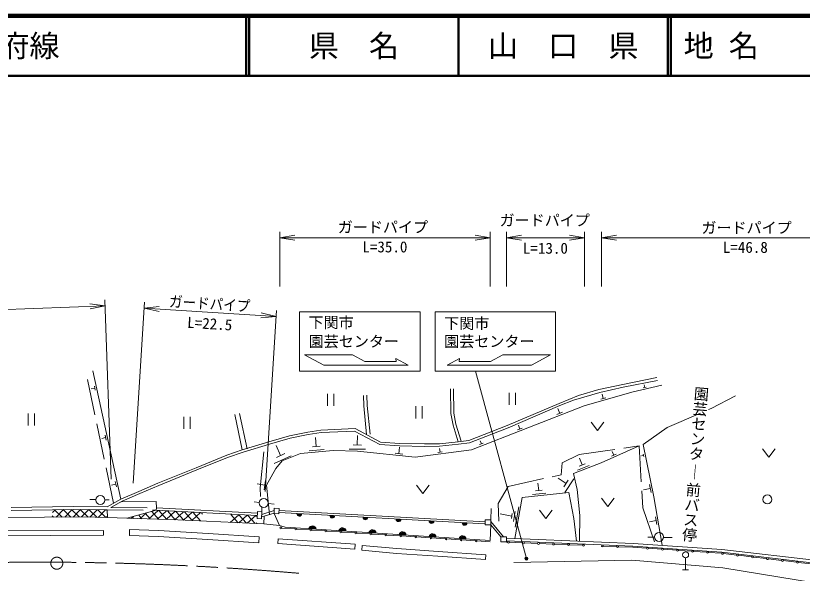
# Model space of a CAD drawing. Units: millimetres, scale not verified. Extents: x 40000 to 680000, y 20000 to 380000.
# Drawn here: x 259467 to 390082, y 287328 to 380000 of the extents above; entities that cross this region are included whole.
import ezdxf
from ezdxf.enums import TextEntityAlignment as Align

# ---------------------------------------------------------------- set-up
doc = ezdxf.new("R2010")
doc.units = ezdxf.units.MM
doc.header["$LTSCALE"] = 1000
doc.header["$PDMODE"] = 32
doc.header["$PDSIZE"] = 500
doc.linetypes.add('CHAIN', pattern=[18.5, 12, -1.5, 3.5, -1.5])
doc.linetypes.add('DASHED', pattern=[7.5, 6, -1.5])
for name, color, linetype, lineweight in [('M-BGD', 7, 'Continuous', 13), ('M-BMK', 2, 'CHAIN', 13), ('M-STR-HTXT', 7, 'Continuous', 13), ('M-STR-STRC', 7, 'Continuous', 13), ('M-TTL', 2, 'Continuous', 140), ('M-TTL-LINE', 7, 'Continuous', 50)]:
    doc.layers.add(name, color=color, linetype=linetype, lineweight=lineweight)
doc.layers.add('M-TTL-TXT', color=7, linetype='Continuous')
doc.styles.add('ＭＳ ゴシック', font='')
doc.styles.get('ＭＳ ゴシック').set_extended_font_data('MS Gothic')

# ---------------------------------------------------------------- blocks, each defined once
blk = doc.blocks.new('open_arrow')
at = {"color": 0, "linetype": 'Continuous', "lineweight": -2}
blk.add_lwpolyline([(7.5, 1.25), (0, 0), (7.5, -1.25)], dxfattribs=at)

msp = doc.modelspace()

# ---------------------------------------------------------------- hatches: boundary and pattern name
at = {"layer": 'M-BGD'}
h = msp.add_hatch(dxfattribs=at)
h.set_pattern_fill('USER', color=256, style=0, pattern_type=2)
h.set_pattern_definition([(45.813, (268087, 297174), (-717.07, 697), []), (135.813, (268087, 297174), (-697, -717.07), [])])
h.paths.add_polyline_path([(265603, 297887), (269002, 297935), (274653, 297886), (274707, 296581), (270568, 296691), (265481, 296651)])
h = msp.add_hatch(dxfattribs=at)
h.set_pattern_fill('USER', color=256, style=0, pattern_type=2)
h.set_pattern_definition([(41.983, (282433, 297164), (-668.9, 743.35), []), (131.983, (282433, 297164), (-743.35, -668.9), [])])
h.paths.add_polyline_path([(282814, 297792), (290571, 297383), (290131, 296034), (286133, 296224), (277913, 296484)])
h = msp.add_hatch(dxfattribs=at)
h.set_pattern_fill('USER', color=256, style=0, pattern_type=2)
h.set_pattern_definition([(41.983, (297193, 296344), (-668.9, 743.35), []), (131.983, (297193, 296344), (-743.35, -668.9), [])])
h.paths.add_polyline_path([(295167, 297140), (299574, 296908), (299480, 295580), (295081, 295793)])

# ---------------------------------------------------------------- linework, layer by layer
at = {"layer": 'M-BGD', "linetype": 'DASHED'}
for p, q in [((275700, 298970), (271169, 320503)), ((331744, 313873), (331647, 317988)), ((332243, 313923), (332147, 318000)), ((317248, 315170), (317199, 316899)), ((317847, 315208), (317799, 316916)), ((297091, 307846), (295574, 314909)), ((297874, 308014), (296356, 315077)), ((317709, 310370), (317248, 315170)), ((318306, 310428), (317847, 315208)), ((332085, 311973), (331744, 313873)), ((332572, 312090), (332243, 313923)), ((332934, 309161), (332085, 311973)), ((333413, 309306), (332572, 312090)), ((274653, 297886), (282814, 297792)), ((275284, 298279), (282818, 298192)), ((300310, 296701), (302366, 297322)), ((300330, 297115), (302383, 297763)), ((338355, 295945), (340492, 293369)), ((338355, 295393), (340005, 293369))]:
    msp.add_line(p, q, dxfattribs=at)
at = {"layer": 'M-BGD'}
for p, q in [((276946, 299669), (272269, 320991)), ((356316, 317872), (360260, 318725)), ((360260, 318725), (365958, 319869)), ((360362, 318235), (366057, 319379)), ((272598, 318093), (272010, 317964)), ((272521, 318446), (272675, 317740)), ((352949, 316880), (356316, 317872)), ((356439, 317387), (360362, 318235)), ((364157, 318282), (363680, 318174)), ((363919, 318228), (363828, 318625)), ((311242, 317176), (311242, 315176)), ((312292, 315176), (312292, 317176)), ((341430, 317326), (341430, 315326)), ((342480, 315326), (342480, 317326)), ((349687, 315565), (352949, 316880)), ((349840, 315196), (352118, 316114)), ((352118, 316114), (356439, 317387)), ((357450, 316512), (356607, 316272)), ((357029, 316392), (356829, 317094)), ((325925, 315080), (325925, 313080)), ((326975, 313080), (326975, 315080)), ((341067, 311888), (349687, 315565)), ((341219, 311518), (349840, 315196)), ((261524, 313888), (261524, 311888)), ((262574, 311888), (262574, 313888)), ((350291, 314100), (349332, 313723)), ((349812, 313911), (349497, 314711)), ((287410, 313313), (287410, 311313)), ((288460, 311313), (288460, 313313)), ((355041, 312435), (356091, 311035)), ((356091, 311035), (357141, 312435)), ((307976, 310792), (310143, 311109)), ((310143, 311109), (315816, 311377)), ((310181, 310710), (315725, 310972)), ((315725, 310972), (319916, 308744)), ((315816, 311377), (320029, 309137)), ((334712, 309380), (341067, 311888)), ((334811, 308990), (341219, 311518)), ((343552, 311449), (342806, 311156)), ((343179, 311302), (342934, 311924)), ((274402, 309870), (273743, 309725)), ((274315, 310265), (274488, 309475)), ((301499, 309185), (304956, 310159)), ((301611, 308801), (305052, 309771)), ((304956, 310159), (307976, 310792)), ((305052, 309771), (308046, 310398)), ((308046, 310398), (310181, 310710)), ((309379, 308411), (309245, 309888)), ((316187, 308651), (316201, 310244)), ((297091, 307846), (301499, 309185)), ((297216, 307466), (301611, 308801)), ((303457, 306923), (302696, 308555)), ((310012, 308468), (308745, 308354)), ((316869, 308645), (315504, 308657)), ((319916, 308744), (323200, 308518)), ((320029, 309137), (323219, 308918)), ((323097, 307203), (323211, 308268)), ((323200, 308518), (327331, 308420)), ((323219, 308918), (327334, 308820)), ((327331, 308420), (329864, 308445)), ((327334, 308820), (329842, 308845)), ((329842, 308845), (332934, 309161)), ((329864, 308445), (332979, 308764)), ((332934, 309161), (334712, 309380)), ((332979, 308764), (334811, 308990)), ((337115, 308951), (336468, 308709)), ((336791, 308830), (336590, 309369)), ((294510, 306945), (297091, 307846)), ((294652, 306571), (297216, 307466)), ((304157, 307248), (302757, 306597)), ((310702, 307892), (308169, 307663)), ((317546, 307956), (314815, 307980)), ((323736, 307135), (322458, 307272)), ((330302, 307503), (329576, 307409)), ((329939, 307456), (329861, 308061)), ((359155, 307114), (358410, 306780)), ((358783, 306947), (358505, 307567)), ((363673, 307121), (363752, 306735)), ((383497, 308027), (384547, 306627)), ((384547, 306627), (385597, 308027)), ((289413, 304880), (294510, 306945)), ((289564, 304509), (294652, 306571)), ((305182, 306874), (302383, 305571)), ((353533, 305341), (353096, 306473)), ((363713, 306928), (363391, 306862)), ((283050, 302298), (289413, 304880)), ((283205, 301930), (289564, 304509)), ((354690, 305230), (352750, 304482)), ((354018, 305528), (353048, 305154)), ((350849, 302258), (349540, 303131)), ((276097, 302140), (275373, 301981)), ((276002, 302574), (276192, 301705)), ((279917, 300935), (283050, 302298)), ((280075, 300567), (283205, 301930)), ((300842, 301987), (299538, 302194)), ((300966, 302770), (300718, 301205)), ((326005, 301978), (327055, 300578)), ((327055, 300578), (328105, 301978)), ((346328, 301069), (346189, 302332)), ((351224, 302820), (350475, 301697)), ((352159, 303007), (350662, 300761)), ((364705, 302062), (364973, 300732)), ((276946, 299669), (279917, 300935)), ((277123, 299309), (280075, 300567)), ((347470, 300647), (345305, 300409)), ((346869, 301129), (345787, 301010)), ((364839, 301397), (363731, 301173)), ((271766, 299593), (272766, 299577)), ((274272, 299529), (274959, 299529)), ((274657, 298386), (276946, 299669)), ((275284, 298279), (277123, 299309)), ((299074, 299208), (299911, 299100)), ((356728, 299816), (357778, 298416)), ((357778, 298416), (358828, 299816)), ((258700, 298289), (269000, 298435)), ((258712, 297789), (269002, 297935)), ((269000, 298435), (274657, 298386)), ((269002, 297935), (274653, 297886)), ((282835, 298191), (299595, 297308)), ((300350, 297537), (300344, 298332)), ((301430, 298907), (302371, 298833)), ((338355, 296194), (338444, 298069)), ((342987, 298362), (342388, 295015)), ((346428, 297844), (347478, 296444)), ((347478, 296444), (348528, 297844)), ((282814, 297792), (299574, 296908)), ((300668, 295522), (300702, 296820)), ((303188, 297411), (337383, 295520)), ((303207, 297760), (337402, 295870)), ((341851, 296839), (339898, 297188)), ((341926, 297257), (341776, 296420)), ((342419, 297601), (342120, 295927)), ((365699, 296731), (365926, 295420)), ((365813, 296076), (364720, 295886)), ((248987, 294322), (274047, 294448)), ((274051, 293648), (274047, 294448)), ((278347, 293607), (278383, 294606)), ((278383, 294606), (283182, 294433)), ((283182, 294433), (291437, 293921)), ((291437, 293921), (299886, 293410)), ((303630, 294852), (305825, 294706)), ((306125, 294687), (308320, 294540)), ((308619, 294521), (310814, 294375)), ((311114, 294355), (313309, 294209)), ((313608, 294189), (315803, 294043)), ((316103, 294023), (318298, 293877)), ((248992, 293522), (274051, 293648)), ((278347, 293607), (283133, 293434)), ((283133, 293434), (291376, 292923)), ((291376, 292923), (299826, 292412)), ((299826, 292412), (299886, 293410)), ((302992, 292279), (303049, 293077)), ((303049, 293077), (315857, 292152)), ((318597, 293857), (320792, 293711)), ((321092, 293691), (323287, 293545)), ((323586, 293525), (325781, 293379)), ((326081, 293359), (328276, 293213)), ((328575, 293193), (330770, 293047)), ((331069, 293027), (333265, 292881)), ((333564, 292861), (335759, 292715)), ((336058, 292695), (338241, 292550)), ((340957, 293156), (361989, 292301)), ((340957, 292706), (361964, 291852)), ((364409, 293357), (365556, 293357)), ((367071, 293292), (368489, 293281)), ((302992, 292279), (315800, 291354)), ((315800, 291354), (315857, 292152)), ((316990, 291945), (316918, 291148)), ((316990, 291945), (322781, 291426)), ((322781, 291426), (329599, 290963)), ((341131, 292499), (340949, 292506)), ((343629, 292397), (341431, 292486)), ((346127, 292296), (343929, 292385)), ((348625, 292194), (346427, 292283)), ((351123, 292092), (348925, 292182)), ((353621, 291991), (351422, 292080)), ((357046, 291852), (359244, 291762)), ((359544, 291750), (361954, 291652)), ((361954, 291652), (364237, 291498)), ((361964, 291852), (376697, 290855)), ((361989, 292301), (376738, 291303)), ((364536, 291477), (366731, 291329)), ((367030, 291309), (369225, 291160)), ((376738, 291303), (403318, 288154)), ((316918, 291148), (322718, 290628)), ((322718, 290628), (329543, 290165)), ((329543, 290165), (337480, 289605)), ((329599, 290963), (337537, 290403)), ((337480, 289605), (337537, 290403)), ((369524, 291140), (371719, 290991)), ((372019, 290971), (374214, 290822)), ((374513, 290802), (376678, 290656)), ((376678, 290656), (376708, 290652)), ((376697, 290855), (403331, 287699)), ((377006, 290617), (379191, 290358)), ((379488, 290323), (381673, 290064)), ((381971, 290029), (384156, 289770)), ((370707, 287895), (370707, 289895)), ((384454, 289734), (386638, 289476)), ((386936, 289440), (389121, 289181)), ((389419, 289146), (391604, 288887)), ((370207, 287895), (371207, 287895))]:
    msp.add_line(p, q, dxfattribs=at)
for points in [[(301632, 297101), (301086, 301984), (302669, 304752), (303716, 306042), (306760, 307235), (312165, 307722), (316232, 307637), (325777, 306614), (335176, 307832), (353840, 315173), (361802, 317438), (366769, 318570)], [(352114, 303916), (356692, 305681), (362995, 308507)], [(363653, 308717), (365424, 300062), (366830, 291974)], [(342350, 293100), (343571, 299917), (351338, 300770)], [(282814, 297792), (282818, 298192), (282811, 299254), (276982, 299230)], [(220193, 296820), (219204, 295593), (230427, 295850), (251539, 296544), (270568, 296691), (274707, 296581), (274653, 297886)], [(274707, 296581), (277913, 296484), (282814, 297792)], [(300668, 295522), (303283, 295282), (302363, 297237)], [(277913, 296484), (286387, 296216), (300668, 295522)], [(303283, 295282), (304189, 295014), (338254, 292750), (338355, 295393)], [(342168, 289115), (361801, 289515), (376879, 288243), (400937, 284299)]]:
    msp.add_lwpolyline(points, dxfattribs=at)
at = {"layer": 'M-BGD', "linetype": 'DASHED'}
for points in [[(363653, 308717), (367646, 311566), (374963, 314719), (378981, 316837)], [(300100, 300110), (300052, 301546), (300796, 308554)], [(339717, 296015), (339595, 298937), (341227, 301762), (350017, 303710), (350212, 305682), (353036, 307070), (362995, 308507), (363610, 298213), (365719, 292049)], [(353089, 292663), (353137, 296952), (352699, 301237), (352114, 303916)], [(351338, 300770), (352163, 296447), (352566, 292684)]]:
    msp.add_lwpolyline(points, dxfattribs=at)
at = {"layer": 'M-BGD'}
for points in [[(302398, 298124), (303220, 298092), (303185, 297205), (302363, 297237)], [(299605, 297572), (299551, 296436), (300296, 296401), (300350, 297537)], [(338355, 295393), (337402, 295393), (337402, 296194), (338355, 296194)], [(340005, 293369), (340957, 293369), (340957, 292568), (340005, 292568)]]:
    msp.add_lwpolyline(points, close=True, dxfattribs=at)
for centre, radius in [((273518, 299496), 750), ((300660, 299010), 750), ((384296, 299599), 750), ((303480, 294862), 150), ((305975, 294696), 150), ((308469, 294531), 150), ((310964, 294365), 150), ((313458, 294199), 150), ((315953, 294033), 150), ((318447, 293867), 150), ((366309, 293378), 750), ((320942, 293701), 150), ((323436, 293535), 150), ((325931, 293369), 150), ((328425, 293203), 150), ((330920, 293037), 150), ((333414, 292871), 150), ((335909, 292705), 150), ((341281, 292492), 150), ((343779, 292391), 150), ((346277, 292289), 150), ((348775, 292188), 150), ((351273, 292086), 150), ((353771, 291985), 150), ((356896, 291858), 150), ((359394, 291756), 150), ((364386, 291488), 150), ((366881, 291319), 150), ((369375, 291150), 150), ((344271, 289762), 250), ((370707, 290395), 500), ((371869, 290981), 150), ((374363, 290812), 150), ((376857, 290634), 150), ((379339, 290340), 150), ((381822, 290046), 150), ((344271, 289762), 200), ((344271, 289762), 150), ((344271, 289762), 100), ((344271, 289762), 50), ((344271, 289762), 20), ((384305, 289752), 150), ((386787, 289458), 150), ((389270, 289164), 150)]:
    msp.add_circle(centre, radius, dxfattribs=at)
for centre, radius, start, end in [((306559, 297224), 400, 176.83606, 356.83606), ((306559, 297224), 320, 176.83606, 356.83606), ((306559, 297224), 240, 176.83606, 356.83606), ((306559, 297224), 160, 176.83606, 356.83606), ((306559, 297224), 100, 176.83606, 356.83606), ((306559, 297224), 100, 176.83606, 356.83606), ((312051, 296921), 400, 176.83606, 356.83606), ((312051, 296921), 320, 176.83606, 356.83606), ((312051, 296921), 240, 176.83606, 356.83606), ((312051, 296921), 160, 176.83606, 356.83606), ((312051, 296921), 100, 176.83606, 356.83606), ((312051, 296921), 100, 176.83606, 356.83606), ((317542, 296617), 400, 176.83606, 356.83606), ((317542, 296617), 320, 176.83606, 356.83606), ((317542, 296617), 240, 176.83606, 356.83606), ((317542, 296617), 160, 176.83606, 356.83606), ((317542, 296617), 100, 176.83606, 356.83606), ((317542, 296617), 100, 176.83606, 356.83606), ((308742, 294601), 610, 6.58586, 165.80814), ((323034, 296314), 400, 176.83606, 356.83606), ((323034, 296314), 320, 176.83606, 356.83606), ((323034, 296314), 240, 176.83606, 356.83606), ((323034, 296314), 160, 176.83606, 356.83606), ((323034, 296314), 100, 176.83606, 356.83606), ((323034, 296314), 100, 176.83606, 356.83606), ((328525, 296010), 400, 176.83606, 356.83606), ((328525, 296010), 320, 176.83606, 356.83606), ((328525, 296010), 240, 176.83606, 356.83606), ((328525, 296010), 160, 176.83606, 356.83606), ((328525, 296010), 100, 176.83606, 356.83606), ((328525, 296010), 100, 176.83606, 356.83606), ((334017, 295706), 400, 176.83606, 356.83606), ((334017, 295706), 320, 176.83606, 356.83606), ((334017, 295706), 240, 176.83606, 356.83606), ((334017, 295706), 160, 176.83606, 356.83606), ((334017, 295706), 100, 176.83606, 356.83606), ((334017, 295706), 100, 176.83606, 356.83606), ((308742, 294601), 488, 9.22398, 163.17002), ((308742, 294601), 366, 13.68743, 158.70657), ((308742, 294601), 244, 22.99329, 149.40071), ((308742, 294601), 122, 60.5714, 111.8226), ((313731, 294270), 610, 6.58586, 165.80814), ((313731, 294270), 488, 9.22398, 163.17002), ((313731, 294270), 366, 13.68743, 158.70657), ((313731, 294270), 244, 22.99329, 149.40071), ((313731, 294270), 122, 60.5714, 111.8226), ((318720, 293938), 610, 6.58586, 165.80814), ((318720, 293938), 488, 9.22398, 163.17002), ((318720, 293938), 366, 13.68743, 158.70657), ((318720, 293938), 244, 22.99329, 149.40071), ((318720, 293938), 122, 60.5714, 111.8226), ((323709, 293606), 610, 6.58586, 165.80814), ((323709, 293606), 488, 9.22398, 163.17002), ((323709, 293606), 366, 13.68743, 158.70657), ((328698, 293275), 610, 6.58586, 165.80814), ((323709, 293606), 244, 22.99329, 149.40071), ((323709, 293606), 122, 60.5714, 111.8226), ((328698, 293275), 488, 9.22398, 163.17002), ((328698, 293275), 366, 13.68743, 158.70657), ((328698, 293275), 244, 22.99329, 149.40071), ((328698, 293275), 122, 60.5714, 111.8226), ((333687, 292943), 610, 6.58586, 165.80814), ((333687, 292943), 488, 9.22398, 163.17002), ((333687, 292943), 366, 13.68743, 158.70657), ((333687, 292943), 244, 22.99329, 149.40071), ((333687, 292943), 122, 60.5714, 111.8226)]:
    msp.add_arc(centre, radius, start, end, dxfattribs=at)
msp.add_point((344271, 289762), dxfattribs=at)
at = {"layer": 'M-BMK'}
msp.add_circle((266289, 289005), 1000, dxfattribs=at)
msp.add_arc((263532, -210825), 500000, 85.07389, 91.68282, dxfattribs=at)
at = {"layer": 'M-STR-HTXT'}
for p, q in [((303331, 334989), (303331, 344095)), ((338241, 334989), (338241, 344095)), ((340949, 334989), (340949, 344095)), ((353920, 334989), (353920, 344096)), ((356746, 334989), (356746, 344096)), ((303331, 343095), (338241, 343095)), ((340949, 343095), (353920, 343096)), ((356746, 343096), (403307, 343096)), ((219931, 329817), (274296, 331782)), ((275337, 302980), (274260, 332781)), ((278990, 302300), (280857, 332384)), ((280795, 331386), (302689, 330027)), ((300884, 300942), (302751, 331025)), ((344271, 289762), (335825, 320900))]:
    msp.add_line(p, q, dxfattribs=at)
at = {"layer": 'M-STR-STRC'}
for p, q in [((306613, 330756), (306614, 320900)), ((326613, 330756), (306613, 330756)), ((326613, 330756), (326614, 320900)), ((329113, 330756), (349113, 330756)), ((329113, 330756), (329114, 320900)), ((349113, 330756), (349114, 320900)), ((310613, 321900), (307427, 323623)), ((315396, 323623), (307427, 323623)), ((317444, 322516), (315396, 323623)), ((322633, 322516), (322565, 323008)), ((324613, 321900), (322565, 323008)), ((331113, 321900), (333162, 323008)), ((333094, 322516), (333162, 323008)), ((338283, 322516), (340331, 323623)), ((340331, 323623), (348300, 323623)), ((345113, 321900), (348300, 323623)), ((324613, 321900), (310613, 321900)), ((317444, 322516), (322633, 322516)), ((331113, 321900), (345113, 321900)), ((338283, 322516), (333094, 322516)), ((326614, 320900), (306614, 320900)), ((329114, 320900), (349114, 320900))]:
    msp.add_line(p, q, dxfattribs=at)
at = {"layer": 'M-TTL'}
msp.add_line((680000, 380000), (40000, 380000), dxfattribs=at)
at = {"layer": 'M-TTL-LINE'}
for p, q in [((297750, 380000), (297750, 370000)), ((298250, 380000), (298250, 370000)), ((333000, 380000), (333000, 370000)), ((367750, 380000), (367750, 370000)), ((368250, 380000), (368250, 370000)), ((40000, 370000), (680000, 370000))]:
    msp.add_line(p, q, dxfattribs=at)

# ---------------------------------------------------------------- block references
at = {"layer": 'M-STR-HTXT', "xscale": 333, "yscale": 333}
for p in [(303331, 343095), (340949, 343095), (356746, 343096)]:
    msp.add_blockref('open_arrow', p, dxfattribs=at)
for p, rotation in [((338241, 343095), 180), ((353920, 343096), 180), ((274296, 331782), 182.1), ((280795, 331386), 356.4), ((302689, 330027), 176.4)]:
    msp.add_blockref('open_arrow', p, dxfattribs=dict(at, rotation=rotation))

# ---------------------------------------------------------------- texts
at = {"layer": 'M-BGD', "style": 'ＭＳ ゴシック'}
for s, p in [('園', (372090, 317213)), ('芸', (371881, 314722)), ('セ', (371673, 312231)), ('ン', (371464, 309739)), ('タ', (371256, 307248)), ('｜', (371006, 304258)), ('前', (370756, 301269)), ('バ', (370547, 298778)), ('ス', (370339, 296286)), ('停', (370130, 293795))]:
    msp.add_text(s, height=1833, rotation=355.217, dxfattribs=at).set_placement(p, align=Align.MIDDLE_LEFT)
at = {"layer": 'M-STR-HTXT', "style": 'ＭＳ ゴシック'}
for p in [(339814, 345996), (312942, 344861), (373333, 344757)]:
    msp.add_text('ガードパイプ', height=1833, dxfattribs=at).set_placement(p, align=Align.MIDDLE_LEFT)
for s, p in [('L=35.0', (320769, 340114)), ('L=13.0', (347424, 339889)), ('L=46.8', (380626, 340038))]:
    msp.add_text(s, height=1833, dxfattribs=at).set_placement(p, align=Align.BOTTOM_CENTER)
at = {"layer": 'M-STR-HTXT', "style": 'ＭＳ ゴシック', "width": 0.9}
msp.add_text('ガードパイプ', height=1833, rotation=356.449, dxfattribs=at).set_placement((284941, 332549), align=Align.MIDDLE_LEFT)
at = {"layer": 'M-STR-HTXT', "style": 'ＭＳ ゴシック'}
msp.add_text('L=22.5', height=1833, rotation=356.449, dxfattribs=at).set_placement((291598, 327358), align=Align.BOTTOM_CENTER)
at = {"layer": 'M-STR-STRC', "style": 'ＭＳ ゴシック'}
for s, p in [('下関市', (308093, 327554)), ('下関市', (330613, 327400)), ('園芸センター', (308113, 324400)), ('園芸センター', (330613, 324400))]:
    msp.add_text(s, height=1833, dxfattribs=at).set_placement(p, align=Align.BOTTOM_LEFT)
at = {"layer": 'M-TTL-TXT', "style": 'ＭＳ ゴシック'}
for s, p in [('一般県道安岡港長府線', (216734, 375000)), ('地 名', (370380, 375000))]:
    msp.add_text(s, height=3666, dxfattribs=at).set_placement(p, align=Align.MIDDLE_LEFT)
for s, p in [('県\u3000名', (315625, 375000)), ('山\u3000口\u3000県', (350375, 375000))]:
    msp.add_text(s, height=3666, dxfattribs=at).set_placement(p, align=Align.MIDDLE_CENTER)

doc.saveas('drawing.dxf')
